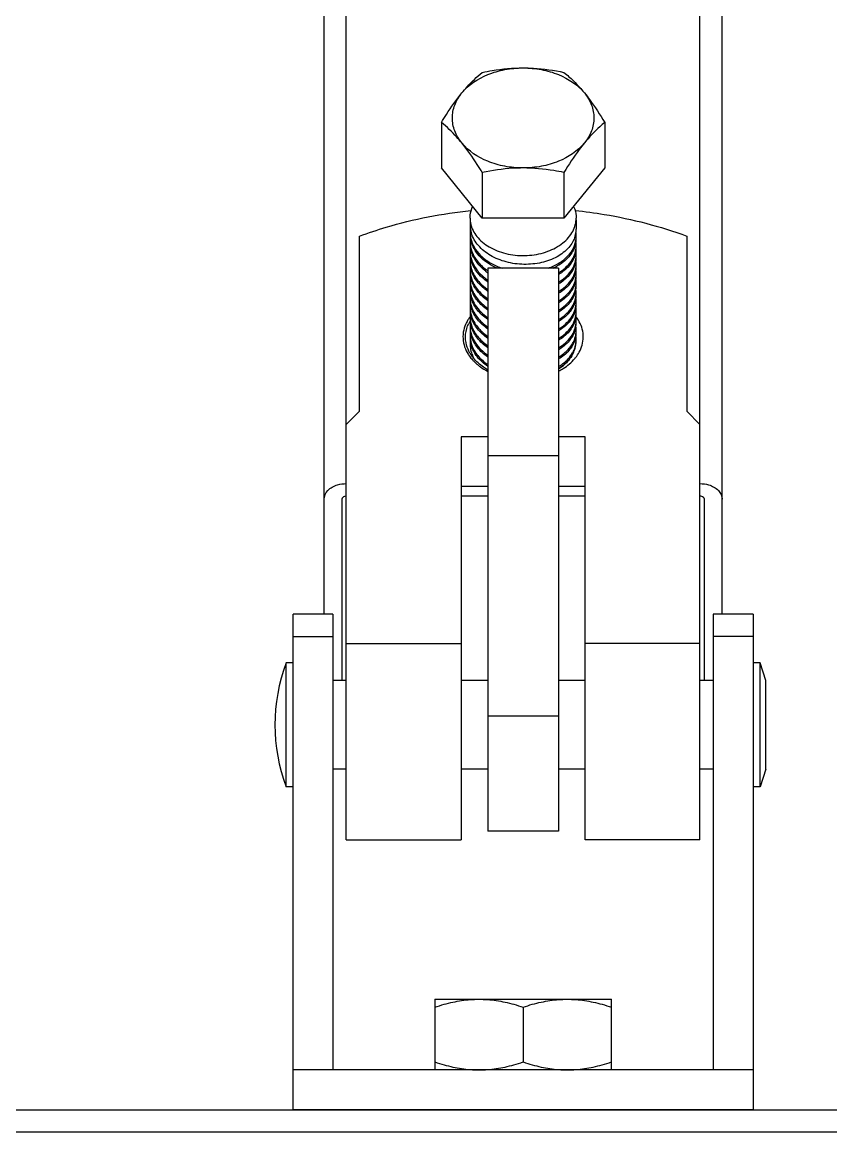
# Model space of a CAD drawing. Extents: x 1680110 to 2699828, y 269661 to 891349.
# Drawn here: x 2396466 to 2396883, y 710888 to 711459 of the extents above; entities that cross this region are included whole.
import ezdxf

# ---------------------------------------------------------------- set-up
doc = ezdxf.new("R2010")
doc.units = 0
doc.header["$LTSCALE"] = 1000
doc.header["$MEASUREMENT"] = 0
doc.layers.add('02___PRT_ALL_AXES', color=7, linetype='Continuous')

msp = doc.modelspace()

# ---------------------------------------------------------------- linework, layer by layer
at = {"color": 0, "linetype": 'Continuous'}
for p, q in [((2396633.25, 711038.3), (2396633.25, 713559)), ((2396815.38, 711038.3), (2396815.38, 713559)), ((2396621.87, 711154.42), (2396621.87, 713467.38)), ((2396826.76, 711154.42), (2396826.76, 713467.38)), ((2396703.28, 711358.38), (2396682.25, 711384.14)), ((2396766.37, 711384.14), (2396745.34, 711358.38)), ((2396697, 711358.38), (2396697, 711355.07)), ((2396745.34, 711358.38), (2396703.28, 711358.38)), ((2396751.63, 711357.48), (2396751.63, 711353.62)), ((2396706.1, 711332.62), (2396706.1, 711042.86)), ((2396742.53, 711332.62), (2396706.1, 711332.62)), ((2396742.53, 711332.62), (2396742.53, 711042.86)), ((2396692.44, 711245.7), (2396692.44, 711038.3)), ((2396756.19, 711038.3), (2396756.19, 711245.7)), ((2396742.53, 711236.04), (2396706.1, 711236.04)), ((2396630.97, 711213.65), (2396630.97, 711120.27)), ((2396706.1, 711215.26), (2396692.44, 711215.26)), ((2396756.19, 711215.26), (2396742.53, 711215.26)), ((2396817.65, 711120.27), (2396817.65, 711213.65)), ((2396605.93, 710899.44), (2396605.93, 711154.42)), ((2396626.42, 711154.42), (2396605.93, 711154.42)), ((2396626.42, 711154.42), (2396626.42, 710919.93)), ((2396822.21, 711154.42), (2396822.21, 710919.93)), ((2396842.7, 711154.42), (2396822.21, 711154.42)), ((2396842.7, 711154.42), (2396842.7, 710899.44)), ((2396605.93, 711142.95), (2396626.42, 711142.95)), ((2396842.7, 711142.95), (2396822.21, 711142.95)), ((2396633.25, 711139.35), (2396692.44, 711139.35)), ((2396815.38, 711139.35), (2396756.19, 711139.35)), ((2396742.53, 711102.05), (2396706.1, 711102.05)), ((2396742.53, 711042.86), (2396706.1, 711042.86)), ((2396633.25, 711038.3), (2396692.44, 711038.3)), ((2396815.38, 711038.3), (2396756.19, 711038.3)), ((2396842.7, 710919.93), (2396605.93, 710919.93)), ((2393396.32, 710899.44), (2397442.97, 710899.44)), ((2396842.7, 710899.44), (2396605.93, 710899.44)), ((2393396.32, 710888.06), (2397442.97, 710888.06))]:
    msp.add_line(p, q, dxfattribs=at)
for centre, radius, start, end in [((2396711.84, 711355.07), 14.85, 180.0172, 187.5263), ((2396711.84, 711351.2), 14.85, 172.4767, 179.9828), ((2396712.19, 711355.12), 15.2, 187.5345, 194.2355), ((2396738.94, 711352.66), 12.69, 351.1779, 359.9739), ((2396711.75, 711351.21), 14.75, 180.0033, 183.7097), ((2396711.84, 711350.24), 14.85, 180.0171, 187.5162), ((2396711.84, 711346.37), 14.85, 172.4669, 179.9827), ((2396711.96, 711351.22), 14.96, 183.7176, 189.3715), ((2396712.19, 711350.29), 15.2, 187.5245, 194.235), ((2396712.38, 711351.3), 15.4, 189.3992, 197.5126), ((2396712.57, 711355.22), 15.59, 194.2312, 197.4947), ((2396738.33, 711352.78), 13.32, 343.5884, 344.682), ((2396738.58, 711352.72), 13.06, 344.669, 351.1719), ((2396738.94, 711348.78), 12.69, 0.0259, 8.8158), ((2396738.94, 711347.83), 12.69, 351.2194, 359.9742), ((2396739.04, 711348.79), 12.59, 355.6602, 359.9953), ((2396711.75, 711346.38), 14.75, 180.0033, 183.7097), ((2396711.84, 711345.41), 14.85, 180.0171, 187.5126), ((2396711.84, 711341.54), 14.85, 172.4631, 179.9827), ((2396711.75, 711341.55), 14.75, 180.0033, 183.7096), ((2396711.96, 711346.39), 14.96, 183.7177, 189.3761), ((2396712.19, 711345.46), 15.2, 187.5209, 194.2339), ((2396712.38, 711346.47), 15.4, 189.4038, 197.5118), ((2396712.57, 711350.39), 15.59, 194.2307, 197.494), ((2396712.57, 711345.56), 15.59, 194.2295, 197.4912), ((2396738.33, 711347.95), 13.32, 343.5989, 344.5702), ((2396738.57, 711347.89), 13.06, 344.5563, 351.2122), ((2396738.94, 711343.96), 12.69, 0.0263, 8.8579), ((2396738.94, 711343), 12.69, 351.1994, 359.9741), ((2396739.04, 711343.96), 12.59, 355.6611, 359.9953), ((2396711.85, 711340.59), 14.85, 180.0175, 187.6997), ((2396711.84, 711336.71), 14.84, 172.6556, 179.9838), ((2396711.76, 711336.72), 14.76, 180.0032, 183.7129), ((2396711.84, 711335.76), 14.84, 180.017, 187.4897), ((2396711.96, 711341.56), 14.96, 183.7176, 189.3666), ((2396712.18, 711340.63), 15.19, 187.7073, 194.2553), ((2396712.38, 711341.64), 15.4, 189.3943, 197.509), ((2396712.58, 711340.73), 15.6, 194.2515, 197.5493), ((2396738.33, 711343.12), 13.32, 343.5954, 344.6233), ((2396738.54, 711338.24), 13.1, 343.5855, 351.2541), ((2396738.58, 711343.06), 13.06, 344.6099, 351.1927), ((2396738.94, 711339.13), 12.69, 0.0262, 8.8377), ((2396738.94, 711334.3), 12.69, 0.0268, 8.9098), ((2396738.94, 711338.17), 12.69, 351.2694, 359.9744), ((2396739.04, 711339.13), 12.59, 355.6607, 359.9953), ((2396711.84, 711331.88), 14.85, 172.4401, 179.9826), ((2396711.75, 711331.89), 14.75, 180.0033, 183.7092), ((2396711.84, 711330.93), 14.85, 180.0172, 187.5272), ((2396711.96, 711331.9), 14.96, 183.7171, 189.3545), ((2396712.19, 711335.8), 15.2, 187.4986, 194.2976), ((2396712.57, 711335.9), 15.59, 194.2926, 197.4838), ((2396720.86, 711352.4), 26.52, 233.372, 235.9842), ((2396721.02, 711353.59), 26.8, 234.5431, 235.9781), ((2396728.26, 711358.2), 28.03, 293.9112, 299.1389), ((2396738.33, 711333.47), 13.32, 343.592, 344.6561), ((2396738.58, 711333.4), 13.06, 344.6429, 351.1837), ((2396738.94, 711333.34), 12.69, 351.19, 359.974), ((2396738.94, 711329.47), 12.69, 0.0261, 8.828), ((2396739.04, 711334.3), 12.59, 355.6625, 359.9952), ((2396711.84, 711327.05), 14.85, 172.4781, 179.9829), ((2396711.75, 711327.06), 14.75, 180.0033, 183.7099), ((2396711.84, 711326.1), 14.85, 180.0171, 187.516), ((2396711.84, 711322.22), 14.85, 172.4664, 179.9827), ((2396711.96, 711327.07), 14.96, 183.718, 189.3919), ((2396712.19, 711330.97), 15.2, 187.5354, 194.237), ((2396712.19, 711326.15), 15.2, 187.5244, 194.2433), ((2396712.38, 711331.98), 15.4, 189.3821, 197.5018), ((2396712.39, 711327.15), 15.4, 189.4195, 197.5166), ((2396712.57, 711331.07), 15.59, 194.2327, 197.4988), ((2396720.43, 711347.93), 25.78, 230.2058, 236.0239), ((2396738.33, 711328.64), 13.32, 343.5915, 344.6389), ((2396738.58, 711328.57), 13.06, 344.6256, 351.1729), ((2396738.94, 711328.51), 12.69, 351.1792, 359.9739), ((2396738.94, 711324.64), 12.69, 0.0261, 8.8178), ((2396739.04, 711329.47), 12.59, 355.6605, 359.9953), ((2396739.04, 711324.64), 12.59, 355.6606, 359.9953), ((2396711.75, 711322.23), 14.75, 180.0033, 183.7095), ((2396711.84, 711321.27), 14.84, 180.0159, 187.2953), ((2396711.85, 711317.4), 14.85, 172.2519, 179.9822), ((2396712.18, 711321.31), 15.19, 187.3054, 194.2338), ((2396712.57, 711326.24), 15.59, 194.2388, 197.4871), ((2396738.33, 711323.81), 13.32, 343.588, 344.6947), ((2396738.58, 711323.74), 13.05, 344.681, 351.3982), ((2396738.93, 711319.81), 12.7, 0.0269, 9.0376), ((2396738.94, 711318.85), 12.69, 351.1714, 359.9739), ((2396738.95, 711323.68), 12.69, 351.4062, 359.9756), ((2396739.04, 711319.82), 12.59, 355.6601, 359.9953), ((2396711.75, 711317.4), 14.75, 180.0033, 183.7097), ((2396711.84, 711316.44), 14.85, 180.0174, 187.5585), ((2396711.84, 711312.57), 14.84, 172.5089, 179.983), ((2396711.96, 711317.42), 14.96, 183.7179, 189.4168), ((2396712.19, 711316.49), 15.2, 187.5665, 194.2349), ((2396712.39, 711317.49), 15.4, 189.4441, 197.508), ((2396712.57, 711321.41), 15.59, 194.2287, 197.4903), ((2396712.57, 711316.58), 15.59, 194.2307, 197.4953), ((2396738.33, 711318.98), 13.32, 343.5879, 344.6868), ((2396738.58, 711318.91), 13.06, 344.6738, 351.1655), ((2396738.94, 711314.98), 12.69, 0.026, 8.8095), ((2396738.94, 711314.03), 12.69, 351.1669, 359.9738), ((2396739.04, 711314.99), 12.59, 355.6601, 359.9953), ((2396712.65, 711295.65), 19.64, 144.6984, 149.6074), ((2396713.38, 711295.14), 20.53, 143.7862, 144.7268), ((2396713.66, 711294.94), 20.87, 142.6417, 143.7856), ((2396711.75, 711312.57), 14.75, 180.0033, 183.71), ((2396711.84, 711311.61), 14.85, 180.0173, 187.5417), ((2396711.84, 711307.74), 14.84, 172.4922, 179.9829), ((2396711.75, 711307.74), 14.75, 180.0033, 183.71), ((2396711.96, 711312.59), 14.96, 183.7181, 189.4118), ((2396712.19, 711311.66), 15.2, 187.5498, 194.2366), ((2396712.39, 711312.67), 15.4, 189.4392, 197.5131), ((2396712.57, 711311.75), 15.59, 194.2322, 197.4984), ((2396738.33, 711314.15), 13.32, 343.5884, 344.6838), ((2396738.58, 711314.08), 13.06, 344.6709, 351.161), ((2396738.58, 711309.25), 13.06, 344.6835, 351.1441), ((2396738.94, 711310.15), 12.69, 0.0259, 8.8052), ((2396738.94, 711309.2), 12.69, 351.1498, 359.9737), ((2396738.94, 711305.32), 12.69, 0.0258, 8.7883), ((2396735.57, 711295.39), 20.12, 31.3992, 37.6511), ((2396739.04, 711310.16), 12.59, 355.6601, 359.9953), ((2396711.72, 711296.2), 18.56, 149.6288, 153.0459), ((2396712.99, 711296.13), 18.5, 149.7827, 154.2158), ((2396711.85, 711306.78), 14.85, 180.0178, 187.7285), ((2396711.84, 711302.91), 14.84, 172.6842, 179.9839), ((2396711.76, 711302.91), 14.76, 180.0032, 183.7136), ((2396711.84, 711301.95), 14.85, 180.0173, 187.5326), ((2396711.96, 711307.76), 14.96, 183.7181, 189.3994), ((2396712.19, 711306.83), 15.2, 187.7358, 194.256), ((2396712.39, 711307.84), 15.4, 189.4269, 197.5161), ((2396712.59, 711306.93), 15.61, 194.2521, 197.5526), ((2396738.33, 711309.32), 13.32, 343.5902, 344.6963), ((2396738.53, 711304.43), 13.11, 343.5275, 350.8481), ((2396738.93, 711304.37), 12.7, 350.8622, 359.9725), ((2396738.95, 711300.49), 12.68, 0.0237, 8.4926), ((2396739.04, 711305.33), 12.59, 355.6601, 359.9953), ((2396711.84, 711298.08), 14.85, 172.4833, 179.9829), ((2396711.75, 711298.08), 14.75, 180.0033, 183.71), ((2396711.84, 711297.12), 14.85, 180.0172, 187.5232), ((2396711.82, 711293.59), 14.83, 172.2924, 179.9976), ((2396711.96, 711298.1), 14.96, 183.7181, 189.4003), ((2396712.19, 711302), 15.2, 187.5407, 194.2374), ((2396712.24, 711298.15), 15.24, 189.4019, 194.1778), ((2396712.57, 711302.09), 15.59, 194.233, 197.4998), ((2396738.19, 711299.7), 13.47, 342.0934, 343.5943), ((2396738.33, 711299.66), 13.32, 343.5952, 344.6709), ((2396738.58, 711299.59), 13.06, 344.6577, 351.1775), ((2396738.94, 711299.54), 12.69, 351.1837, 359.9741), ((2396738.94, 711295.66), 12.69, 0.0261, 8.8216), ((2396739.04, 711300.5), 12.6, 355.6539, 359.9955), ((2396739.09, 711295.67), 12.54, 358.6385, 359.9996), ((2396711.79, 711293.59), 14.79, 180.0065, 180.7056), ((2396711.8, 711293.59), 14.8, 180.7056, 181.5071), ((2396711.82, 711293.59), 14.83, 181.5077, 183.7117), ((2396711.86, 711293.59), 14.86, 183.7116, 184.9934), ((2396711.97, 711293.23), 14.97, 172.4824, 173.5218), ((2396712, 711297.14), 15.01, 187.5141, 187.9541), ((2396712.17, 711297.17), 15.18, 187.9652, 193.4371), ((2396712.35, 711297.21), 15.36, 193.4293, 194.221), ((2396712.5, 711298.21), 15.52, 194.1744, 196.3707), ((2396712.5, 711297.25), 15.52, 194.2238, 196.3669), ((2396712.69, 711298.27), 15.72, 196.3686, 197.4941), ((2396712.9, 711298.33), 15.93, 197.4965, 199.6094), ((2396737.36, 711296.14), 14.34, 332.0355, 341.0874), ((2396736.61, 711295.61), 15.06, 335.2209, 343.6462), ((2396737.4, 711295.37), 14.25, 343.6768, 350.2365), ((2396737.76, 711295.3), 13.88, 350.2628, 351.4435), ((2396737.86, 711295.29), 13.78, 351.4427, 354.6137), ((2396737.93, 711295.28), 13.71, 354.6153, 357.5959), ((2396739, 711295.67), 12.63, 355.6631, 357.1611), ((2396739.04, 711295.67), 12.59, 357.1614, 358.249), ((2396739.07, 711295.67), 12.57, 358.2492, 358.6388), ((2396712.71, 711298.81), 19.71, 212.4718, 213.2901), ((2396712.98, 711298.99), 20.04, 213.2921, 214.8225), ((2396713.26, 711299.18), 20.37, 214.8205, 215.6203), ((2396714.19, 711299.88), 21.54, 215.6772, 222.2996), ((2396713.02, 711298.18), 18.57, 209.9444, 210.4082), ((2396713.17, 711298.26), 18.74, 210.4086, 211.1815), ((2396713.42, 711298.42), 19.04, 211.1834, 212.6338), ((2396713.68, 711298.58), 19.34, 212.632, 213.3926), ((2396714.45, 711299.11), 20.27, 213.4307, 218.9145), ((2396715.29, 711300.85), 23.01, 222.2513, 223.81), ((2396716.44, 711301.98), 24.61, 223.8574, 229.5616), ((2396736.56, 711296.54), 15.24, 330.0753, 332.0971), ((2396734.44, 711299.89), 21.54, 320.1215, 321.9475), ((2396735.02, 711299.44), 20.81, 321.9452, 324.2138), ((2396717.8, 711303.56), 26.7, 229.5323, 233.034), ((2396718.53, 711304.52), 27.91, 233.0208, 234.7383), ((2396730.04, 711302), 24.48, 300.8885, 306.3328), ((2396729.43, 711301.51), 24.59, 302.3946, 308.2724), ((2396731.13, 711300.48), 22.6, 306.3752, 308.8719), ((2396730.59, 711300.02), 22.7, 308.3207, 310.7912)]:
    msp.add_arc(centre, radius, start, end, dxfattribs=at)
for points, knots in [([(2396751.1, 711349.02), (2396750.47, 711346.88), (2396747.92, 711342.62), (2396741.71, 711337.98), (2396733.69, 711335.07), (2396724.7, 711334.18), (2396715.65, 711335.4), (2396707.51, 711338.67), (2396701.11, 711343.72), (2396698.43, 711348.23), (2396697.7, 711350.53)], [0, 0, 0, 0, 0.1028, 0.219577, 0.350442, 0.49027, 0.631417, 0.766201, 0.889254, 1, 1, 1, 1]), ([(2396737.2, 711332.59), (2396739.19, 711333.28), (2396742.87, 711334.97), (2396747.44, 711338.56), (2396750.56, 711342.91), (2396751.48, 711346.23), (2396751.6, 711347.84)], [0, 0, 0, 0, 0.284949, 0.545175, 0.781019, 1, 1, 1, 1]), ([(2396697.7, 711346.67), (2396698.2, 711345.1), (2396699.74, 711342), (2396703.32, 711338.03), (2396708.01, 711334.76), (2396711.63, 711333.2), (2396713.54, 711332.56)], [0, 0, 0, 0, 0.224612, 0.465352, 0.724449, 1, 1, 1, 1]), ([(2396710.97, 711332.57), (2396707.85, 711333.9), (2396702.31, 711337.33), (2396698.6, 711342.86), (2396697.7, 711345.7)], [0, 0, 0, 0, 0.53219, 1, 1, 1, 1]), ([(2396697.7, 711341.84), (2396698.32, 711339.88), (2396700.43, 711336.02), (2396703.65, 711333.07), (2396705.47, 711331.76)], [0, 0, 0, 0, 0.477761, 1, 1, 1, 1]), ([(2396751.1, 711344.19), (2396750.48, 711342.07), (2396747.97, 711337.85), (2396744.1, 711334.94), (2396741.91, 711333.72)], [0, 0, 0, 0, 0.46845, 1, 1, 1, 1]), ([(2396742.6, 711330.25), (2396745.06, 711331.73), (2396748.35, 711334.52), (2396750.94, 711339.29), (2396751.5, 711341.78), (2396751.6, 711343.01)], [0, 0, 0, 0, 0.531925, 0.771628, 1, 1, 1, 1]), ([(2396697.03, 711335.76), (2396697.17, 711333.55), (2396698.56, 711328.96), (2396701.61, 711325.33), (2396703.42, 711323.73)], [0, 0, 0, 0, 0.478758, 1, 1, 1, 1]), ([(2396705.04, 711331.12), (2396703.32, 711332.4), (2396700.29, 711335.28), (2396698.29, 711338.99), (2396697.7, 711340.87)], [0, 0, 0, 0, 0.521279, 1, 1, 1, 1]), ([(2396697.7, 711337.01), (2396698.23, 711335.33), (2396699.93, 711332.02), (2396702.48, 711329.34), (2396703.93, 711328.12)], [0, 0, 0, 0, 0.48128, 1, 1, 1, 1]), ([(2396703.42, 711327.6), (2396702.09, 711328.77), (2396699.76, 711331.34), (2396698.2, 711334.45), (2396697.71, 711336.03)], [0, 0, 0, 0, 0.517488, 1, 1, 1, 1]), ([(2396751.1, 711339.36), (2396750.51, 711337.35), (2396748.2, 711333.34), (2396744.63, 711330.51), (2396742.6, 711329.29)], [0, 0, 0, 0, 0.470184, 1, 1, 1, 1]), ([(2396742.6, 711325.43), (2396745.06, 711326.9), (2396748.35, 711329.69), (2396750.94, 711334.46), (2396751.5, 711336.96), (2396751.6, 711338.18)], [0, 0, 0, 0, 0.531924, 0.771627, 1, 1, 1, 1]), ([(2396702.9, 711323.24), (2396701.7, 711324.37), (2396699.59, 711326.82), (2396698.17, 711329.74), (2396697.7, 711331.22)], [0, 0, 0, 0, 0.516175, 1, 1, 1, 1]), ([(2396751.1, 711334.54), (2396750.51, 711332.52), (2396748.2, 711328.52), (2396744.64, 711325.68), (2396742.61, 711324.46)], [0, 0, 0, 0, 0.470189, 1, 1, 1, 1]), ([(2396742.61, 711320.6), (2396745.06, 711322.07), (2396748.35, 711324.86), (2396750.94, 711329.63), (2396751.5, 711332.13), (2396751.6, 711333.35)], [0, 0, 0, 0, 0.531915, 0.771618, 1, 1, 1, 1]), ([(2396697.7, 711327.35), (2396698.35, 711325.3), (2396700.62, 711321.25), (2396704.07, 711318.22), (2396706.03, 711316.89)], [0, 0, 0, 0, 0.476588, 1, 1, 1, 1]), ([(2396706.03, 711315.93), (2396704.07, 711317.25), (2396700.62, 711320.28), (2396698.35, 711324.33), (2396697.7, 711326.38)], [0, 0, 0, 0, 0.523421, 1, 1, 1, 1]), ([(2396706.04, 711325.58), (2396705.81, 711325.73), (2396704.9, 711326.36), (2396704.04, 711327.05), (2396703.42, 711327.6)], [0, 0, 0, 0, 0.254157, 1, 1, 1, 1]), ([(2396751.1, 711329.7), (2396750.51, 711327.69), (2396748.2, 711323.69), (2396744.63, 711320.85), (2396742.6, 711319.63)], [0, 0, 0, 0, 0.47018, 1, 1, 1, 1]), ([(2396742.6, 711315.77), (2396745.06, 711317.24), (2396748.35, 711320.03), (2396750.94, 711324.8), (2396751.5, 711327.3), (2396751.6, 711328.52)], [0, 0, 0, 0, 0.531925, 0.771625, 1, 1, 1, 1]), ([(2396751.1, 711324.87), (2396750.51, 711322.86), (2396748.2, 711318.86), (2396744.63, 711316.02), (2396742.6, 711314.8)], [0, 0, 0, 0, 0.470176, 1, 1, 1, 1]), ([(2396697.03, 711321.28), (2396697.11, 711319.95), (2396697.66, 711317.25), (2396700.22, 711312.06), (2396703.53, 711308.92), (2396706.03, 711307.24)], [0, 0, 0, 0, 0.232557, 0.47421, 1, 1, 1, 1]), ([(2396697.7, 711322.52), (2396698.35, 711320.47), (2396700.62, 711316.42), (2396704.07, 711313.39), (2396706.03, 711312.06)], [0, 0, 0, 0, 0.476579, 1, 1, 1, 1]), ([(2396706.03, 711311.1), (2396704.07, 711312.42), (2396700.62, 711315.46), (2396698.35, 711319.5), (2396697.7, 711321.56)], [0, 0, 0, 0, 0.523412, 1, 1, 1, 1]), ([(2396706.03, 711320.76), (2396705.74, 711320.95), (2396704.66, 711321.71), (2396703.63, 711322.56), (2396702.9, 711323.24)], [0, 0, 0, 0, 0.254915, 1, 1, 1, 1]), ([(2396703.42, 711323.73), (2396703.63, 711323.55), (2396704.46, 711322.84), (2396705.35, 711322.18), (2396706.04, 711321.71)], [0, 0, 0, 0, 0.245893, 1, 1, 1, 1]), ([(2396742.6, 711310.94), (2396745.06, 711312.41), (2396748.35, 711315.2), (2396750.94, 711319.97), (2396751.5, 711322.47), (2396751.6, 711323.69)], [0, 0, 0, 0, 0.531928, 0.771625, 1, 1, 1, 1]), ([(2396751.1, 711320.04), (2396750.51, 711318.03), (2396748.2, 711314.03), (2396744.63, 711311.19), (2396742.6, 711309.97)], [0, 0, 0, 0, 0.470172, 1, 1, 1, 1]), ([(2396742.6, 711306.11), (2396745.06, 711307.58), (2396748.35, 711310.37), (2396750.94, 711315.14), (2396751.5, 711317.64), (2396751.6, 711318.86)], [0, 0, 0, 0, 0.531934, 0.771628, 1, 1, 1, 1]), ([(2396706.03, 711306.27), (2396704.07, 711307.59), (2396700.62, 711310.63), (2396698.35, 711314.67), (2396697.7, 711316.73)], [0, 0, 0, 0, 0.523413, 1, 1, 1, 1]), ([(2396697.7, 711312.86), (2396698.35, 711310.81), (2396700.62, 711306.76), (2396704.07, 711303.73), (2396706.03, 711302.41)], [0, 0, 0, 0, 0.476587, 1, 1, 1, 1]), ([(2396751.1, 711315.21), (2396750.51, 711313.2), (2396748.2, 711309.2), (2396744.63, 711306.36), (2396742.6, 711305.14)], [0, 0, 0, 0, 0.470172, 1, 1, 1, 1]), ([(2396742.6, 711301.28), (2396745.06, 711302.75), (2396748.35, 711305.54), (2396750.94, 711310.31), (2396751.5, 711312.81), (2396751.6, 711314.03)], [0, 0, 0, 0, 0.531934, 0.771628, 1, 1, 1, 1]), ([(2396706.02, 711301.44), (2396704.07, 711302.76), (2396700.62, 711305.8), (2396698.35, 711309.84), (2396697.7, 711311.9)], [0, 0, 0, 0, 0.523415, 1, 1, 1, 1]), ([(2396697.7, 711308.03), (2396698.35, 711305.98), (2396700.62, 711301.93), (2396704.07, 711298.9), (2396706.02, 711297.58)], [0, 0, 0, 0, 0.476585, 1, 1, 1, 1]), ([(2396706.02, 711296.61), (2396704.07, 711297.93), (2396700.62, 711300.97), (2396698.35, 711305.01), (2396697.7, 711307.07)], [0, 0, 0, 0, 0.523417, 1, 1, 1, 1]), ([(2396751.1, 711310.39), (2396750.51, 711308.37), (2396748.2, 711304.37), (2396744.63, 711301.53), (2396742.6, 711300.31)], [0, 0, 0, 0, 0.470174, 1, 1, 1, 1]), ([(2396742.6, 711296.45), (2396745.06, 711297.92), (2396748.35, 711300.71), (2396750.94, 711305.48), (2396751.5, 711307.98), (2396751.6, 711309.2)], [0, 0, 0, 0, 0.531935, 0.77163, 1, 1, 1, 1]), ([(2396695.18, 711304.62), (2396693.9, 711302.1), (2396692.53, 711296.27), (2396694.55, 711290.64), (2396696.08, 711288.23)], [0, 0, 0, 0, 0.4965, 1, 1, 1, 1]), ([(2396695.24, 711292.94), (2396694.73, 711294.77), (2396694.38, 711298.68), (2396695.49, 711302.44), (2396696.33, 711304.17)], [0, 0, 0, 0, 0.495789, 1, 1, 1, 1]), ([(2396697.03, 711301.96), (2396697.11, 711300.62), (2396697.67, 711297.92), (2396700.23, 711292.73), (2396703.55, 711289.58), (2396706.06, 711287.9)], [0, 0, 0, 0, 0.232505, 0.474134, 1, 1, 1, 1]), ([(2396697.7, 711303.2), (2396698.35, 711301.15), (2396700.62, 711297.1), (2396704.07, 711294.07), (2396706.02, 711292.75)], [0, 0, 0, 0, 0.476583, 1, 1, 1, 1]), ([(2396706.06, 711291.76), (2396704.09, 711293.08), (2396700.63, 711296.12), (2396698.36, 711300.17), (2396697.71, 711302.22)], [0, 0, 0, 0, 0.523464, 1, 1, 1, 1]), ([(2396751.1, 711305.56), (2396750.51, 711303.54), (2396748.2, 711299.54), (2396744.64, 711296.7), (2396742.6, 711295.48)], [0, 0, 0, 0, 0.470176, 1, 1, 1, 1]), ([(2396742.6, 711291.62), (2396745.06, 711293.09), (2396748.35, 711295.88), (2396750.94, 711300.65), (2396751.5, 711303.15), (2396751.6, 711304.37)], [0, 0, 0, 0, 0.531934, 0.771631, 1, 1, 1, 1]), ([(2396753.64, 711290.18), (2396754.8, 711292.61), (2396756.01, 711298.17), (2396754.17, 711303.54), (2396752.75, 711305.87)], [0, 0, 0, 0, 0.496527, 1, 1, 1, 1]), ([(2396706.03, 711286.95), (2396704.07, 711288.28), (2396700.62, 711291.31), (2396698.35, 711295.35), (2396697.7, 711297.41)], [0, 0, 0, 0, 0.523421, 1, 1, 1, 1]), ([(2396751.1, 711300.72), (2396750.5, 711298.7), (2396748.18, 711294.69), (2396744.6, 711291.85), (2396742.57, 711290.63)], [0, 0, 0, 0, 0.470105, 1, 1, 1, 1]), ([(2396742.57, 711286.77), (2396744.41, 711287.87), (2396747.67, 711290.4), (2396749.98, 711293.88), (2396750.69, 711295.67)], [0, 0, 0, 0, 0.527301, 1, 1, 1, 1]), ([(2396751, 711295.56), (2396750.37, 711293.61), (2396748.06, 711289.76), (2396744.58, 711287.01), (2396742.6, 711285.83)], [0, 0, 0, 0, 0.470876, 1, 1, 1, 1]), ([(2396750.69, 711295.67), (2396750.81, 711295.98), (2396751.26, 711297.23), (2396751.52, 711298.55), (2396751.6, 711299.54)], [0, 0, 0, 0, 0.254035, 1, 1, 1, 1]), ([(2396706.02, 711282.12), (2396704.02, 711283.48), (2396700.5, 711286.59), (2396698.23, 711290.76), (2396697.61, 711292.87)], [0, 0, 0, 0, 0.523877, 1, 1, 1, 1]), ([(2396697.89, 711292.99), (2396698.58, 711291.04), (2396700.84, 711287.23), (2396704.15, 711284.35), (2396706.03, 711283.09)], [0, 0, 0, 0, 0.477487, 1, 1, 1, 1]), ([(2396750.93, 711291.49), (2396751.02, 711291.75), (2396751.34, 711292.8), (2396751.54, 711293.9), (2396751.6, 711294.72)], [0, 0, 0, 0, 0.252988, 1, 1, 1, 1]), ([(2396706.04, 711280.28), (2396705.31, 711280.69), (2396702.59, 711282.37), (2396700.16, 711284.54), (2396698.68, 711286.37)], [0, 0, 0, 0, 0.262319, 1, 1, 1, 1]), ([(2396742.53, 711279.51), (2396743.37, 711279.94), (2396746.48, 711281.71), (2396749.28, 711284.05), (2396750.97, 711286.08)], [0, 0, 0, 0, 0.263547, 1, 1, 1, 1]), ([(2396742.6, 711281.96), (2396743.37, 711282.42), (2396746.16, 711284.29), (2396748.55, 711286.81), (2396749.77, 711288.94)], [0, 0, 0, 0, 0.268013, 1, 1, 1, 1]), ([(2396747.68, 711285.11), (2396747.5, 711284.91), (2396746.76, 711284.12), (2396745.95, 711283.4), (2396745.32, 711282.88)], [0, 0, 0, 0, 0.244707, 1, 1, 1, 1]), ([(2396750.29, 711289.29), (2396750.13, 711288.93), (2396749.43, 711287.43), (2396748.48, 711286.06), (2396747.68, 711285.1)], [0, 0, 0, 0, 0.242691, 1, 1, 1, 1]), ([(2396621.87, 711213.65), (2396621.87, 711215.25), (2396623.59, 711218.81), (2396626.92, 711220.49), (2396628.79, 711221.05)], [0, 0, 0, 0, 0.452141, 1, 1, 1, 1]), ([(2396819.84, 711221.05), (2396821.71, 711220.49), (2396825.04, 711218.81), (2396826.76, 711215.25), (2396826.76, 711213.65)], [0, 0, 0, 0, 0.547859, 1, 1, 1, 1]), ([(2396633.25, 711215.26), (2396632.96, 711215.26), (2396632.02, 711215.16), (2396630.97, 711214.33), (2396630.97, 711213.65)], [0, 0, 0, 0, 0.29846, 1, 1, 1, 1]), ([(2396817.65, 711213.65), (2396817.65, 711214.33), (2396816.61, 711215.16), (2396815.67, 711215.26), (2396815.38, 711215.26)], [0, 0, 0, 0, 0.70154, 1, 1, 1, 1])]:
    msp.add_open_spline(points, degree=3, knots=knots, dxfattribs=at)
for points in [[(2396696.93, 711288.91), (2396696.2, 711290.17), (2396695.62, 711291.53), (2396695.24, 711292.94)], [(2396697.05, 711292.3), (2396697.15, 711291.2), (2396697.37, 711290.11), (2396697.7, 711289.06)], [(2396751.9, 711287.27), (2396752.56, 711288.19), (2396753.15, 711289.16), (2396753.64, 711290.18)], [(2396697.7, 711289.06), (2396697.98, 711288.15), (2396698.35, 711287.27), (2396698.79, 711286.43)], [(2396747.68, 711285.1), (2396746.99, 711284.29), (2396746.23, 711283.53), (2396745.42, 711282.83)], [(2396702.42, 711281.73), (2396703.56, 711280.93), (2396704.75, 711280.21), (2396705.99, 711279.57)], [(2396628.79, 711221.05), (2396630.23, 711221.48), (2396631.75, 711221.7), (2396633.25, 711221.7)], [(2396815.38, 711221.7), (2396816.88, 711221.7), (2396818.4, 711221.48), (2396819.84, 711221.05)]]:
    msp.add_open_spline(points, degree=3, dxfattribs=at)
at = {"layer": '02___PRT_ALL_AXES', "color": 0, "linetype": 'Continuous'}
for p, q in [((2396682.25, 711407.59), (2396682.25, 711384.14)), ((2396766.37, 711407.59), (2396766.37, 711384.14)), ((2396703.28, 711381.84), (2396703.28, 711358.38)), ((2396745.34, 711381.84), (2396745.34, 711358.38)), ((2396697, 711358.38), (2396697, 711355.07)), ((2396751.63, 711357.48), (2396751.63, 711352.65)), ((2396640.08, 711258.94), (2396640.08, 711349.09)), ((2396808.55, 711349.09), (2396808.55, 711258.94)), ((2396633.25, 711252.04), (2396640.08, 711258.94)), ((2396808.55, 711258.94), (2396815.38, 711252.04)), ((2396706.1, 711245.7), (2396692.44, 711245.7)), ((2396756.19, 711245.7), (2396742.53, 711245.7)), ((2396706.1, 711220.26), (2396692.44, 711220.26)), ((2396756.19, 711220.26), (2396742.53, 711220.26)), ((2396602.29, 711065.63), (2396602.29, 711129.37)), ((2396605.93, 711129.37), (2396602.29, 711129.37)), ((2396846.34, 711129.37), (2396842.7, 711129.37)), ((2396846.34, 711065.63), (2396846.34, 711129.37)), ((2396849.21, 711120.27), (2396846.34, 711129.37)), ((2396633.25, 711120.27), (2396626.42, 711120.27)), ((2396706.1, 711120.27), (2396692.44, 711120.27)), ((2396756.19, 711120.27), (2396742.53, 711120.27)), ((2396822.21, 711120.27), (2396815.38, 711120.27)), ((2396849.21, 711074.74), (2396849.21, 711120.27)), ((2396633.25, 711074.74), (2396626.42, 711074.74)), ((2396706.1, 711074.74), (2396692.44, 711074.74)), ((2396756.19, 711074.74), (2396742.53, 711074.74)), ((2396822.21, 711074.74), (2396815.38, 711074.74)), ((2396849.21, 711074.74), (2396846.34, 711065.63)), ((2396605.93, 711065.63), (2396602.29, 711065.63)), ((2396846.34, 711065.63), (2396842.7, 711065.63)), ((2396678.88, 710956.28), (2396678.88, 710919.93)), ((2396678.88, 710956.28), (2396769.75, 710956.28)), ((2396769.75, 710919.93), (2396769.75, 710956.28)), ((2396724.31, 710952.22), (2396724.31, 710923.99))]:
    msp.add_line(p, q, dxfattribs=at)
for centre, radius, start, end in [((2396710.91, 711358.4), 13.91, 180.0785, 193.6173), ((2396737.99, 711358.38), 13.64, 356.2826, 359.9965), ((2396711.3, 711358.49), 14.32, 193.5883, 195.7068), ((2396687.59, 711097.5), 91.06, 159.5127, 200.4873)]:
    msp.add_arc(centre, radius, start, end, dxfattribs=at)
for points, knots in [([(2396692.77, 711422.77), (2396696.21, 711426.99), (2396703.71, 711431.87), (2396714.92, 711435.08), (2396721.16, 711435.65), (2396724.31, 711435.65)], [0, 0, 0, 0, 0.467191, 0.729101, 1, 1, 1, 1]), ([(2396692.77, 711422.77), (2396693.63, 711423.83), (2396696.87, 711427.61), (2396700.49, 711431.07), (2396703.28, 711433.35)], [0, 0, 0, 0, 0.2742, 1, 1, 1, 1]), ([(2396703.28, 711433.35), (2396705, 711433.7), (2396711.94, 711434.99), (2396719.01, 711435.65), (2396724.31, 711435.65)], [0, 0, 0, 0, 0.248025, 1, 1, 1, 1]), ([(2396724.31, 711435.65), (2396726.09, 711435.65), (2396733.15, 711435.44), (2396740.17, 711434.41), (2396745.34, 711433.35)], [0, 0, 0, 0, 0.251885, 1, 1, 1, 1]), ([(2396724.31, 711435.65), (2396727.47, 711435.65), (2396733.7, 711435.08), (2396744.92, 711431.87), (2396752.42, 711426.99), (2396755.86, 711422.77)], [0, 0, 0, 0, 0.270899, 0.532809, 1, 1, 1, 1]), ([(2396745.34, 711433.35), (2396746.22, 711432.63), (2396750.01, 711429.4), (2396753.43, 711425.75), (2396755.86, 711422.77)], [0, 0, 0, 0, 0.227749, 1, 1, 1, 1]), ([(2396682.25, 711407.59), (2396683.1, 711408.97), (2396686.37, 711414.19), (2396689.9, 711419.26), (2396692.77, 711422.77)], [0, 0, 0, 0, 0.26296, 1, 1, 1, 1]), ([(2396692.77, 711397.02), (2396691.25, 711398.87), (2396688.79, 711402.94), (2396687.45, 711409.89), (2396688.79, 711416.84), (2396691.25, 711420.91), (2396692.77, 711422.77)], [0, 0, 0, 0, 0.257484, 0.5, 0.742516, 1, 1, 1, 1]), ([(2396755.86, 711422.77), (2396756.77, 711421.65), (2396760.55, 711416.78), (2396763.91, 711411.61), (2396766.37, 711407.59)], [0, 0, 0, 0, 0.234887, 1, 1, 1, 1]), ([(2396755.86, 711422.77), (2396757.38, 711420.91), (2396759.84, 711416.84), (2396761.18, 711409.89), (2396759.84, 711402.94), (2396757.38, 711398.87), (2396755.86, 711397.02)], [0, 0, 0, 0, 0.257484, 0.5, 0.742516, 1, 1, 1, 1]), ([(2396692.77, 711397.02), (2396691.91, 711398.07), (2396688.67, 711401.86), (2396685.05, 711405.31), (2396682.25, 711407.59)], [0, 0, 0, 0, 0.2742, 1, 1, 1, 1]), ([(2396766.37, 711407.59), (2396765.5, 711406.88), (2396761.71, 711403.64), (2396758.29, 711399.99), (2396755.86, 711397.02)], [0, 0, 0, 0, 0.227749, 1, 1, 1, 1]), ([(2396724.31, 711384.14), (2396721.16, 711384.14), (2396714.92, 711384.71), (2396703.71, 711387.92), (2396696.21, 711392.8), (2396692.77, 711397.02)], [0, 0, 0, 0, 0.270899, 0.532809, 1, 1, 1, 1]), ([(2396703.28, 711381.84), (2396702.44, 711383.22), (2396699.17, 711388.43), (2396695.64, 711393.5), (2396692.77, 711397.02)], [0, 0, 0, 0, 0.26296, 1, 1, 1, 1]), ([(2396755.86, 711397.02), (2396752.42, 711392.8), (2396744.92, 711387.92), (2396733.7, 711384.71), (2396727.47, 711384.14), (2396724.31, 711384.14)], [0, 0, 0, 0, 0.467191, 0.729101, 1, 1, 1, 1]), ([(2396755.86, 711397.02), (2396754.94, 711395.9), (2396751.17, 711391.03), (2396747.81, 711385.85), (2396745.34, 711381.84)], [0, 0, 0, 0, 0.234887, 1, 1, 1, 1]), ([(2396724.31, 711384.14), (2396722.54, 711384.14), (2396715.48, 711383.93), (2396708.46, 711382.89), (2396703.28, 711381.84)], [0, 0, 0, 0, 0.251885, 1, 1, 1, 1]), ([(2396745.34, 711381.84), (2396743.63, 711382.19), (2396736.69, 711383.48), (2396729.62, 711384.14), (2396724.31, 711384.14)], [0, 0, 0, 0, 0.248025, 1, 1, 1, 1]), ([(2396697, 711358.38), (2396697, 711358.89), (2396697.11, 711360.93), (2396697.68, 711362.94), (2396698.33, 711364.33)], [0, 0, 0, 0, 0.246881, 1, 1, 1, 1]), ([(2396750.3, 711364.33), (2396750.52, 711363.86), (2396751.28, 711361.96), (2396751.63, 711359.9), (2396751.63, 711358.38)], [0, 0, 0, 0, 0.255771, 1, 1, 1, 1]), ([(2396640.08, 711349.09), (2396644.6, 711350.75), (2396663.25, 711356.94), (2396682.69, 711360.72), (2396697.44, 711362.28)], [0, 0, 0, 0, 0.245009, 1, 1, 1, 1]), ([(2396751.19, 711362.28), (2396756.17, 711361.75), (2396775.64, 711359.11), (2396794.81, 711354.15), (2396808.55, 711349.09)], [0, 0, 0, 0, 0.254647, 1, 1, 1, 1]), ([(2396697.52, 711354.61), (2396698.19, 711352.23), (2396700.99, 711347.51), (2396707.86, 711342.45), (2396716.66, 711339.41), (2396726.35, 711338.71), (2396735.8, 711340.4), (2396743.9, 711344.32), (2396748.88, 711349.33), (2396751.06, 711353.94), (2396751.53, 711356.32), (2396751.6, 711357.5)], [0, 0, 0, 0, 0.10787, 0.229941, 0.365588, 0.508322, 0.649135, 0.779671, 0.895471, 0.948703, 1, 1, 1, 1])]:
    msp.add_open_spline(points, degree=3, knots=knots, dxfattribs=at)
for points, start_tangent, end_tangent in [([(2396678.88, 710952.22), (2396683.62, 710953.67), (2396688.19, 710954.79), (2396692.68, 710955.61), (2396697.14, 710956.11), (2396701.6, 710956.28)], (0.948683, 0.316228), (1, 0)), ([(2396701.6, 710956.28), (2396706.06, 710956.11), (2396710.52, 710955.61), (2396715.01, 710954.79), (2396719.58, 710953.67), (2396724.31, 710952.22)], (1, -0.000001), (0.948683, -0.316228)), ([(2396724.31, 710952.22), (2396729.05, 710953.67), (2396733.62, 710954.79), (2396738.11, 710955.61), (2396742.57, 710956.11), (2396747.03, 710956.28)], (0.948683, 0.316228), (1, 0)), ([(2396747.03, 710956.28), (2396751.49, 710956.11), (2396755.95, 710955.61), (2396760.44, 710954.79), (2396765.01, 710953.67), (2396769.75, 710952.22)], (1, -0.000001), (0.948683, -0.316228)), ([(2396678.88, 710923.99), (2396683.62, 710922.54), (2396688.19, 710921.41), (2396692.68, 710920.59), (2396697.14, 710920.1), (2396701.6, 710919.93)], (0.948683, -0.316228), (1, 0)), ([(2396701.6, 710919.93), (2396706.06, 710920.1), (2396710.52, 710920.59), (2396715.01, 710921.41), (2396719.58, 710922.54), (2396724.31, 710923.99)], (1, 0.000001), (0.948683, 0.316228)), ([(2396724.31, 710923.99), (2396729.05, 710922.54), (2396733.62, 710921.41), (2396738.11, 710920.59), (2396742.57, 710920.1), (2396747.03, 710919.93)], (0.948683, -0.316228), (1, 0)), ([(2396747.03, 710919.93), (2396751.49, 710920.1), (2396755.95, 710920.59), (2396760.44, 710921.41), (2396765.01, 710922.54), (2396769.75, 710923.99)], (1, 0.000001), (0.948683, 0.316228))]:
    msp.add_spline(points, degree=3, dxfattribs=dict(at, start_tangent=start_tangent, end_tangent=end_tangent))

doc.saveas('drawing.dxf')
